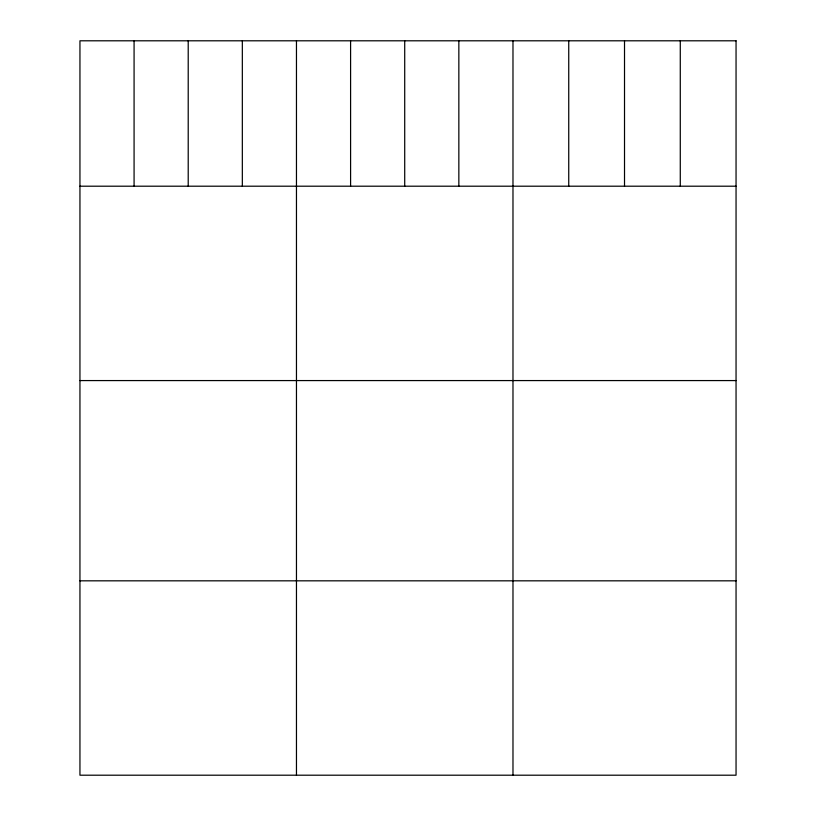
<?xml version="1.0" encoding="UTF-8"?>
<svg xmlns="http://www.w3.org/2000/svg" width="816" height="816" viewBox="0 0 816 816"><rect width="100%" height="100%" fill="white"/><g stroke="black" fill="none" stroke-linecap="round" stroke-linejoin="round"><path stroke-width="1.22" d="M79.948 186.201L736.052 186.201M79.948 380.572L736.052 380.572M79.948 580.829L736.052 580.829M680.279 40.8L680.279 186.201M624.515 40.8L624.515 186.201M568.742 40.8L568.742 186.201M512.978 40.8L512.978 775.2M458.847 40.8L458.847 186.201M404.716 40.8L404.716 186.201M350.594 40.8L350.594 186.201M296.463 40.8L296.463 775.2M242.332 40.8L242.332 186.201M188.21 40.8L188.21 186.201M134.079 40.8L134.079 186.201M736.052 40.8L79.948 40.8L79.948 775.2L736.052 775.2L736.052 40.8"/></g></svg>
